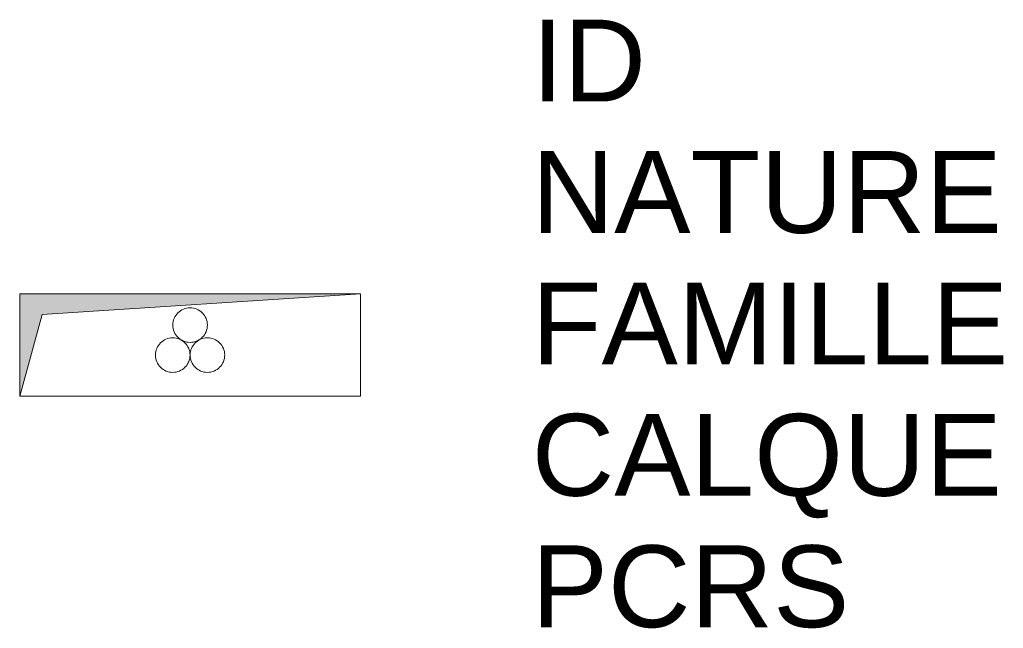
# Model space of a CAD drawing. Header units: metres. Extents: x 0 to 2.4, y -0.57 to 0.92.
import ezdxf

# ---------------------------------------------------------------- set-up
doc = ezdxf.new("R2010")
doc.units = ezdxf.units.M
doc.linetypes.add('Socle_Continu', pattern=[2.5, 2.5, 0])
doc.layers.add('INDET_SCS', color=7, linetype='Socle_Continu', lineweight=13)
doc.styles.get("Standard").update_dxf_attribs({"font": 'arial.ttf'})

msp = doc.modelspace()

# ---------------------------------------------------------------- hatches: boundary and pattern name
at = {"layer": 'INDET_SCS', "linetype": 'Socle_Continu'}
msp.add_hatch(color=256, dxfattribs=at).paths.add_polyline_path([(0, 0), (0, 0.25), (0.8326, 0.25), (0.0547, 0.1997)])

# ---------------------------------------------------------------- linework, layer by layer
at = {"layer": 'INDET_SCS', "linetype": 'Socle_Continu', "flags": 128}
msp.add_lwpolyline([(0, 0.25), (0, 0), (0.8326, 0), (0.8326, 0.25)], close=True, dxfattribs=at)
at = {"layer": 'INDET_SCS', "linetype": 'Socle_Continu'}
msp.add_lwpolyline([(0, 0), (0, 0.25), (0.8326, 0.25), (0.0547, 0.1997)], close=True, dxfattribs=at)
for centre in [(0.4163, 0.1739), (0.3739, 0.1006), (0.4586, 0.1006)]:
    msp.add_circle(centre, 0.0423, dxfattribs=at)

# ---------------------------------------------------------------- texts
at = {"layer": 'INDET_SCS', "linetype": 'Socle_Continu', "flags": 9}
for tag, p, s in [('ID', (1.251, 0.7205), 'KP_0769'), ('NATURE', (1.251, 0.3993), 'Coffret multi-réseaux (hors gaz+élec)'), ('FAMILLE', (1.251, 0.078), 'Indéterminé'), ('CALQUE', (1.251, -0.2433), 'INDET_SCS'), ('PCRS', (1.251, -0.5646), 'AffleurantSymbole')]:
    msp.add_attdef(tag, p, s, height=0.2, dxfattribs=at)

doc.saveas('drawing.dxf')
